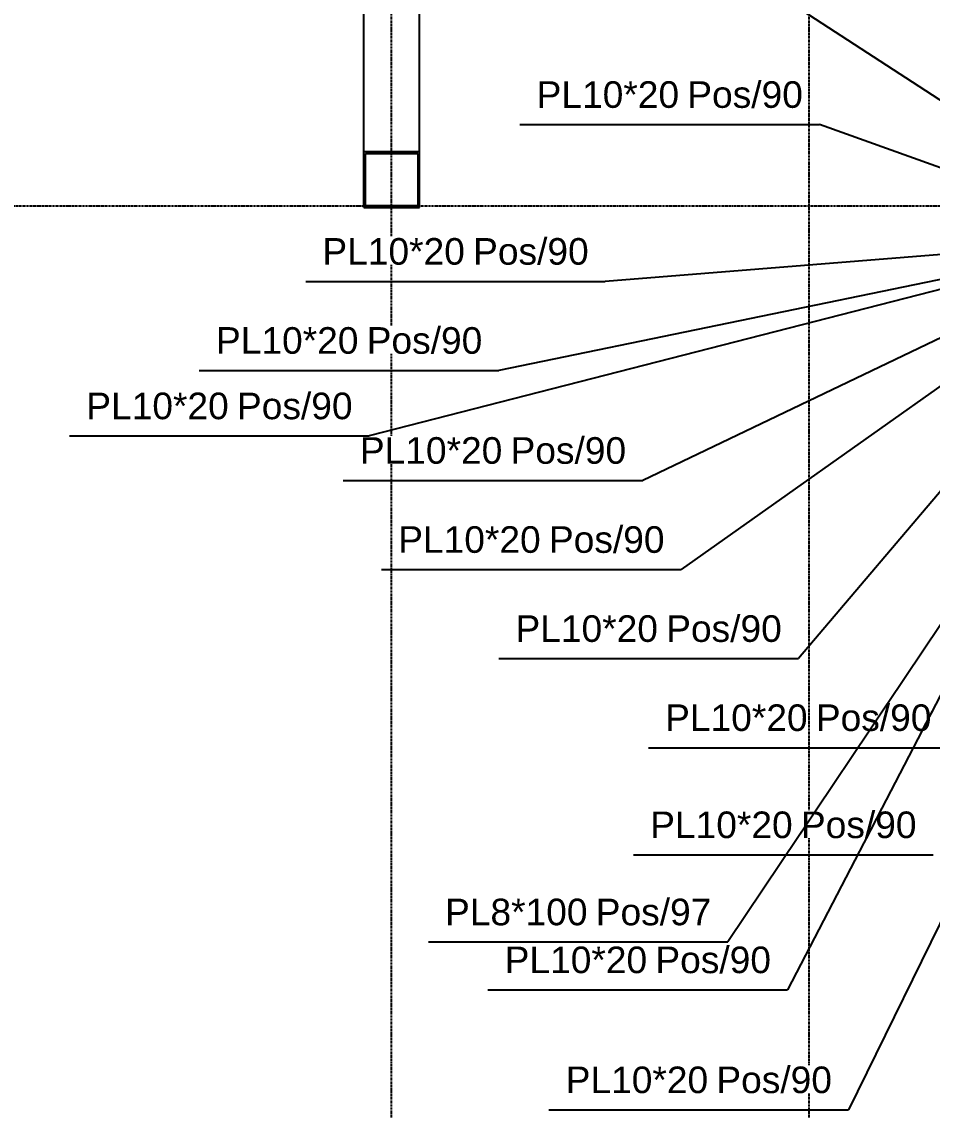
# Model space of a CAD drawing. Header units: millimetres. Extents: x -57554 to 16546, y 2142 to 98430.
# Drawn here: x -27761 to -26125, y 75668 to 77623 of the extents above; entities that cross this region are included whole.
import ezdxf

# ---------------------------------------------------------------- set-up
doc = ezdxf.new("R2010")
doc.units = ezdxf.units.MM
doc.linetypes.add('DXK_LINE_DOT3', pattern=[5.9187, 2.979, -0.9799, 0.9799, -0.9799])
doc.layers.add('S-Z2-A_TEXTUAL_ANNOTATION', color=7, linetype='Continuous')
doc.styles.add('Arial', font='ARIAL.TTF', dxfattribs={"height": 0.2})

msp = doc.modelspace()

# ---------------------------------------------------------------- linework, layer by layer
at = {"color": 1, "linetype": 'DXK_LINE_DOT3'}
for p, q in [((-27096.4, 71792.5), (-27096.4, 84292.5)), ((-26346.4, 71792.5), (-26346.4, 84292.5)), ((-32096.4, 77292.5), (-10096.4, 77292.5))]:
    msp.add_line(p, q, dxfattribs=at)
at = {"color": 2, "linetype": 'Continuous'}
for p, q in [((-27146.4, 77389.5), (-27146.4, 77896.1)), ((-27046.4, 77389.5), (-27046.4, 77896.1)), ((-27146.4, 77289.5), (-27146.4, 77389.5)), ((-27046.4, 77389.5), (-27146.4, 77389.5)), ((-27143.4, 77292.5), (-27143.4, 77386.5)), ((-27143.4, 77386.5), (-27049.4, 77386.5)), ((-27049.4, 77386.5), (-27049.4, 77292.5)), ((-27046.4, 77289.5), (-27046.4, 77389.5)), ((-27146.4, 77289.5), (-27046.4, 77289.5)), ((-27049.4, 77292.5), (-27143.4, 77292.5))]:
    msp.add_line(p, q, dxfattribs=at)
at = {"layer": 'S-Z2-A_TEXTUAL_ANNOTATION'}
for p, q in [((-25728.9, 77233.2), (-26393.2, 77666.2)), ((-26865.8, 77438.4), (-26327.7, 77438.4)), ((-25753.6, 77233.2), (-26327.7, 77438.4)), ((-25756.4, 77233.2), (-26712.4, 77156.7)), ((-25746.1, 77229.4), (-26645.2, 76799.1)), ((-25743.2, 77229.4), (-26576.3, 76639.1)), ((-25726, 77233.2), (-26365.6, 76479.1)), ((-25510.5, 77231), (-26275.5, 75668.6)), ((-27250.6, 77156.7), (-26712.4, 77156.7)), ((-27441.7, 76996.7), (-26903.5, 76996.7)), ((-27183.3, 76799.1), (-26645.2, 76799.1)), ((-27114.4, 76639.1), (-26576.3, 76639.1)), ((-26903.8, 76479.1), (-26365.6, 76479.1)), ((-26635, 76319.1), (-26096.9, 76319.1)), ((-26661.8, 76126.7), (-26123.6, 76126.7)), ((-26923.2, 75884.1), (-26385, 75884.1)), ((-26813.6, 75668.6), (-26275.5, 75668.6))]:
    msp.add_line(p, q, dxfattribs=at)

# ---------------------------------------------------------------- wipeouts: each hides what was drawn before it
for points in [[(-26580.2, 77468.4), (-26580.2, 77518.4), (-26835.8, 77518.4), (-26835.8, 77468.4)], [(-26742.4, 77186.7), (-26742.4, 77236.7), (-26949.9, 77236.7), (-26949.9, 77186.7)], [(-27156, 77026.7), (-27156, 77076.7), (-27411.7, 77076.7), (-27411.7, 77026.7)], [(-27389, 76909.1), (-27389, 76959.1), (-27644.7, 76959.1), (-27644.7, 76909.1)], [(-27166.6, 76909.1), (-27166.6, 76959.1), (-27374, 76959.1), (-27374, 76909.1)], [(-26675.2, 76829.1), (-26675.2, 76879.1), (-26882.7, 76879.1), (-26882.7, 76829.1)], [(-26828.7, 76669.1), (-26828.7, 76719.1), (-27084.4, 76719.1), (-27084.4, 76669.1)], [(-26606.3, 76669.1), (-26606.3, 76719.1), (-26813.7, 76719.1), (-26813.7, 76669.1)], [(-26618.1, 76509.1), (-26618.1, 76559.1), (-26873.8, 76559.1), (-26873.8, 76509.1)], [(-26395.6, 76509.1), (-26395.6, 76559.1), (-26603.1, 76559.1), (-26603.1, 76509.1)], [(-26376.1, 76156.7), (-26376.1, 76206.7), (-26631.8, 76206.7), (-26631.8, 76156.7)], [(-26744.6, 76000.1), (-26744.6, 76050.1), (-27000.3, 76050.1), (-27000.3, 76000.1)], [(-26522.2, 76000.1), (-26522.2, 76050.1), (-26729.6, 76050.1), (-26729.6, 76000.1)], [(-26637.5, 75914.1), (-26637.5, 75964.1), (-26893.2, 75964.1), (-26893.2, 75914.1)], [(-26415, 75914.1), (-26415, 75964.1), (-26622.5, 75964.1), (-26622.5, 75914.1)], [(-26528, 75698.6), (-26528, 75748.6), (-26783.6, 75748.6), (-26783.6, 75698.6)]]:
    msp.add_wipeout(points).dxf.layer = 'S-Z2-A_TEXTUAL_ANNOTATION'

# ---------------------------------------------------------------- next in the draw order: linework, layer by layer
for p, q in [((-25773.6, 77229.4), (-26903.5, 76996.7)), ((-27030.3, 75970.1), (-26492.2, 75970.1))]:
    msp.add_line(p, q, dxfattribs=at)

# ---------------------------------------------------------------- next in the draw order: texts
at = {"layer": 'S-Z2-A_TEXTUAL_ANNOTATION', "style": 'Arial'}
for s, p in [('PL10*20', (-26835.8, 77468.4)), ('Pos/90', (-26949.9, 77186.7)), ('PL10*20', (-27411.7, 77026.7)), ('PL10*20', (-27644.7, 76909.1)), ('Pos/90', (-27374, 76909.1)), ('Pos/90', (-26882.7, 76829.1)), ('PL10*20', (-27084.4, 76669.1)), ('Pos/90', (-26813.7, 76669.1)), ('PL10*20', (-26873.8, 76509.1)), ('Pos/90', (-26603.1, 76509.1)), ('PL10*20', (-26631.8, 76156.7)), ('PL8*100', (-27000.3, 76000.1)), ('Pos/97', (-26729.6, 76000.1)), ('PL10*20', (-26893.2, 75914.1)), ('Pos/90', (-26622.5, 75914.1)), ('PL10*20', (-26783.6, 75698.6))]:
    msp.add_text(s, height=47.75, dxfattribs=at).set_placement(p)

# ---------------------------------------------------------------- next in the draw order: wipeouts: each hides what was drawn before it
for points in [[(-26357.7, 77468.4), (-26357.7, 77518.4), (-26565.2, 77518.4), (-26565.2, 77468.4)], [(-26964.9, 77186.7), (-26964.9, 77236.7), (-27220.6, 77236.7), (-27220.6, 77186.7)], [(-26933.5, 77026.7), (-26933.5, 77076.7), (-27141, 77076.7), (-27141, 77026.7)], [(-26897.7, 76829.1), (-26897.7, 76879.1), (-27153.3, 76879.1), (-27153.3, 76829.1)], [(-26349.3, 76349.1), (-26349.3, 76399.1), (-26605, 76399.1), (-26605, 76349.1)], [(-26126.9, 76349.1), (-26126.9, 76399.1), (-26334.3, 76399.1), (-26334.3, 76349.1)], [(-26153.6, 76156.7), (-26153.6, 76206.7), (-26361.1, 76206.7), (-26361.1, 76156.7)], [(-26305.5, 75698.6), (-26305.5, 75748.6), (-26513, 75748.6), (-26513, 75698.6)]]:
    msp.add_wipeout(points).dxf.layer = 'S-Z2-A_TEXTUAL_ANNOTATION'

# ---------------------------------------------------------------- next in the draw order: linework, layer by layer
at = {"layer": 'S-Z2-A_TEXTUAL_ANNOTATION'}
for p, q in [((-25770.8, 77229.4), (-27136.6, 76879.1)), ((-25688, 77229.4), (-26385, 75884.1)), ((-25666.1, 77203.9), (-26492.2, 75970.1)), ((-27674.7, 76879.1), (-27136.6, 76879.1))]:
    msp.add_line(p, q, dxfattribs=at)

# ---------------------------------------------------------------- next in the draw order: texts
at = {"layer": 'S-Z2-A_TEXTUAL_ANNOTATION', "style": 'Arial'}
for s, p in [('Pos/90', (-26565.2, 77468.4)), ('PL10*20', (-27220.6, 77186.7)), ('Pos/90', (-27141, 77026.7)), ('PL10*20', (-27153.3, 76829.1)), ('PL10*20', (-26605, 76349.1)), ('Pos/90', (-26334.3, 76349.1)), ('Pos/90', (-26361.1, 76156.7)), ('Pos/90', (-26513, 75698.6))]:
    msp.add_text(s, height=47.75, dxfattribs=at).set_placement(p)

doc.saveas('drawing.dxf')
